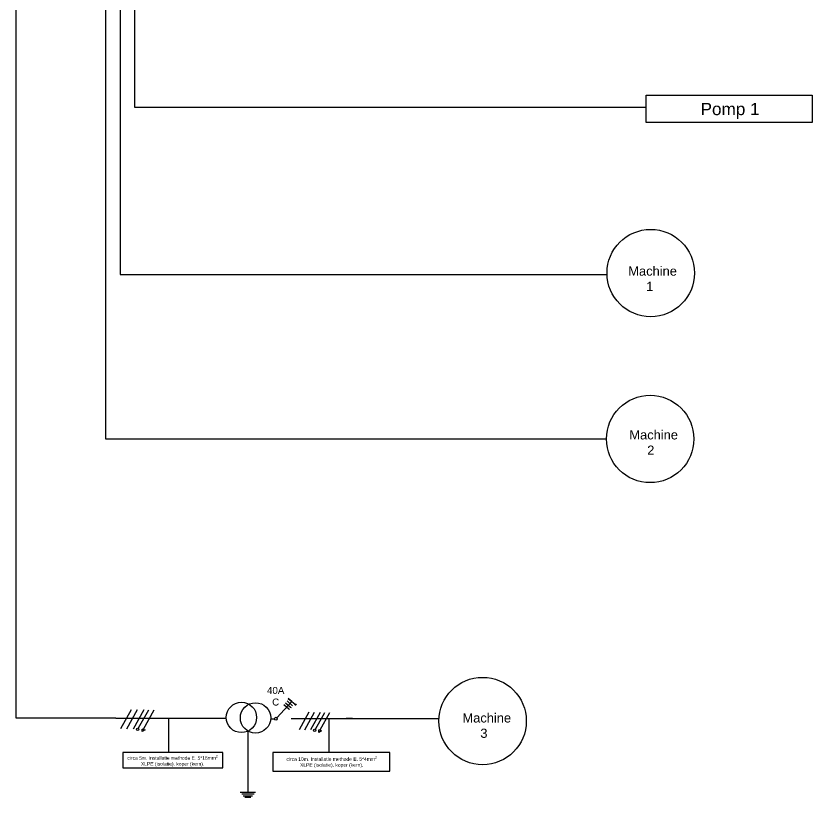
# Model space of a CAD drawing. Header units: inches. Extents: x 622 to 1689, y 370 to 1090.
# Drawn here: x 870.1 to 1129.5, y 370.3 to 625 of the extents above; entities that cross this region are included whole.
import ezdxf

# ---------------------------------------------------------------- set-up
doc = ezdxf.new("R2010")
doc.units = ezdxf.units.IN
doc.header["$MEASUREMENT"] = 0
doc.linetypes.add('ACAD_ISO02W100', pattern=[15, 12, -3])
for name, color, linetype in [('AARDING', 90, 'Continuous'), ('schakelkast stippel', 7, 'ACAD_ISO02W100'), ('subpaneel kasten', 7, 'Continuous')]:
    doc.layers.add(name, color=color, linetype=linetype)
doc.styles.get("Standard").update_dxf_attribs({"font": 'arial.ttf'})

msp = doc.modelspace()

# ---------------------------------------------------------------- linework, layer by layer
at = {"linetype": 'Continuous'}
for p, q in [((908.73, 835.34), (908.73, 595.22)), ((904.04, 827.99), (904.04, 540.62)), ((899.33, 820.24), (899.33, 487.01)), ((870.12, 775.83), (870.12, 396.14)), ((908.73, 595.22), (1075.51, 595.22)), ((904.04, 540.62), (1062.72, 540.62)), ((899.33, 487.01), (1062.52, 487.01)), ((870.12, 396.14), (901.45, 396.14)), ((979.78, 395.91), (1007.71, 395.91))]:
    msp.add_line(p, q, dxfattribs=at)
for p, q in [((959.96, 401.46), (958.78, 402.43)), ((958.78, 402.43), (960, 401.43)), ((955.15, 396.13), (959.96, 401.45)), ((957.46, 400.43), (959.09, 398.99)), ((957.97, 401.02), (959.6, 399.58)), ((959.37, 400.81), (958.48, 401.6)), ((958.48, 401.6), (960.11, 400.15)), ((959.6, 399.58), (959.75, 399.45)), ((960, 401.43), (961.06, 400.53)), ((960.11, 400.15), (960.26, 400.03)), ((907.71, 398.74), (904.24, 392.48)), ((909.62, 398.67), (906.16, 392.41)), ((911.75, 398.72), (908.29, 392.45)), ((913.26, 398.56), (910, 392.68)), ((915.05, 398.56), (911.6, 392.33)), ((959.09, 398.99), (959.24, 398.86)), ((965.54, 397.91), (962.36, 392.16)), ((967.3, 397.84), (964.12, 392.1)), ((969.25, 397.88), (966.07, 392.14)), ((970.64, 397.74), (967.65, 392.34)), ((972.28, 397.74), (969.12, 392.02)), ((901.14, 396.06), (902.67, 396.06)), ((902.64, 396.03), (938.66, 396.03)), ((953.11, 395.77), (954.34, 395.77)), ((959.84, 395.91), (979.78, 395.91)), ((972.02, 395.84), (972.02, 384.77)), ((911.6, 392.33), (911.23, 392.45)), ((911.23, 391.61), (911.23, 392.43)), ((912.18, 392.16), (911.23, 391.61)), ((911.6, 392.33), (912.18, 392.16)), ((969.11, 392.02), (968.77, 392.14)), ((968.77, 391.36), (968.77, 392.12)), ((969.65, 391.86), (968.77, 391.36)), ((969.12, 392.02), (969.65, 391.86)), ((919.94, 384.77), (904.94, 384.77)), ((904.94, 384.77), (904.94, 379.77)), ((937.57, 384.77), (919.94, 384.77)), ((937.57, 379.77), (937.57, 384.77)), ((972.02, 384.77), (953.82, 384.77)), ((953.86, 384.81), (953.86, 378.74)), ((991.99, 384.77), (972.02, 384.77)), ((991.99, 378.7), (991.99, 384.77)), ((904.94, 379.77), (937.57, 379.77)), ((953.82, 378.7), (991.99, 378.7))]:
    msp.add_line(p, q)
msp.add_lwpolyline([(1075.51, 599.08), (1129.52, 599.08), (1129.52, 590.17), (1075.51, 590.17)], close=True, dxfattribs=at)
for centre in [(1076.95, 541.11), (1076.76, 487.01), (1022.17, 395.05)]:
    msp.add_circle(centre, 14.24, dxfattribs=at)
for centre, radius in [((943.6, 396.21), 4.94), ((948.18, 396.08), 4.94), ((961.2, 400.4), 0.191), ((954.81, 395.81), 0.466), ((909.78, 392.34), 0.402), ((967.45, 392.03), 0.369)]:
    msp.add_circle(centre, radius)
at = {"layer": 'AARDING'}
for p, q in [((945.7, 391.9), (945.7, 371.9)), ((943.19, 371.9), (948.19, 371.9)), ((943.7, 371.29), (947.7, 371.29)), ((944.2, 370.71), (947.2, 370.71)), ((944.7, 370.25), (946.7, 370.25))]:
    msp.add_line(p, q, dxfattribs=at)
at = {"layer": 'schakelkast stippel'}
msp.add_line((919.94, 384.77), (919.94, 396.03), dxfattribs=at)
at = {"layer": 'subpaneel kasten'}
msp.add_line((979.78, 395.91), (977.77, 395.91), dxfattribs=at)

# ---------------------------------------------------------------- texts
at = {"linetype": 'Continuous', "attachment_point": 1}
for s, width, insert, char_height in [('Pomp 1', 55.1625, (1093.18, 596.6), 4), ('Machine \\P     1', 7.9554, (1069.64, 543.26), 3), ('Machine \\P     2', 7.9554, (1069.98, 489.87), 3), ('Machine \\P     3', 7.9554, (1015.61, 397.57), 3)]:
    msp.add_mtext_dynamic_manual_height_columns(s, width=width, gutter_width=1, heights=[0], dxfattribs=dict(at, insert=insert, char_height=char_height))
at = {"layer": 'schakelkast stippel', "attachment_point": 5}
for s, width, gutter_width, heights, insert, char_height in [('40A\\PC', 10.4556, 11.29, [8.93], (954.75, 403.12), 2.272), ('\\A1;circa 5m. Installatie methode E. 5*16mm{\\H0.7x;\\S2^ ;}\\PXLPE (isolatie). koper (kern). ', 46.4801, 5.71, [8.46], (921.17, 382.06), 1.15), ('\\A1;circa 10m. Installatie methode E. 5*4mm{\\H0.7x;\\S2^ ;}\\PXLPE (isolatie). koper (kern).  ', 46.4801, 5.71, [8.46], (973, 381.71), 1.15)]:
    msp.add_mtext_dynamic_manual_height_columns(s, width=width, gutter_width=gutter_width, heights=heights, dxfattribs=dict(at, insert=insert, char_height=char_height))

doc.saveas('drawing.dxf')
